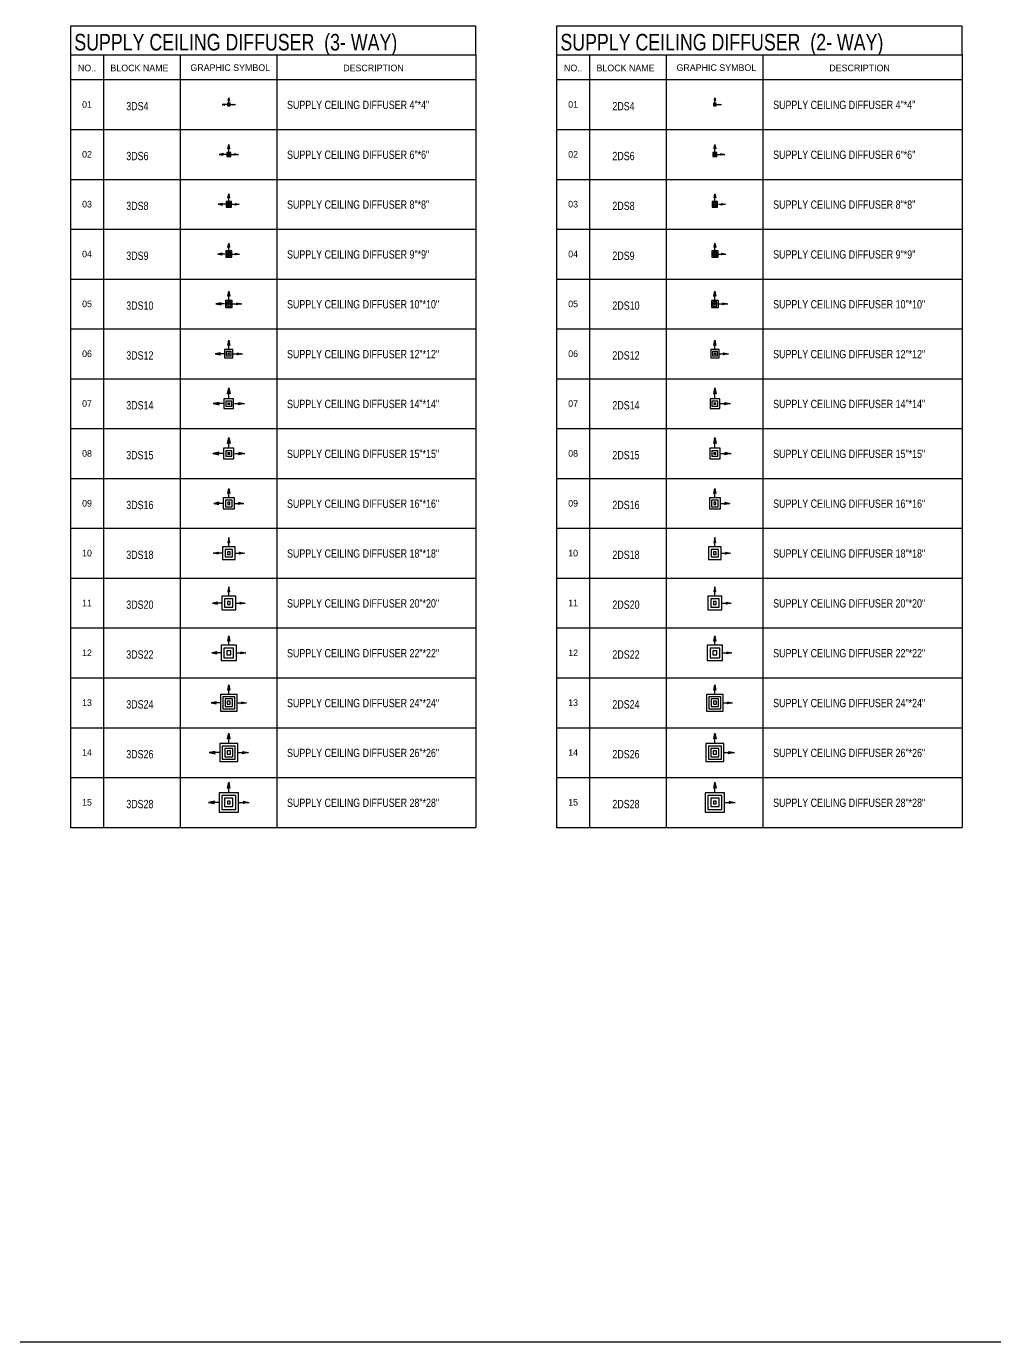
# Model space of a CAD drawing. Header units: millimetres. Extents: x -21221 to 1625077, y -149981 to 356550.
# Drawn here: x 266989 to 301959, y 212613 to 260110 of the extents above; entities that cross this region are included whole.
import ezdxf
from ezdxf.enums import TextEntityAlignment as Align

# ---------------------------------------------------------------- set-up
doc = ezdxf.new("R2010")
doc.units = ezdxf.units.MM
doc.header["$LTSCALE"] = 1000
doc.header["$MEASUREMENT"] = 0
doc.layers.get('0').update_dxf_attribs({"linetype": 'CONTINUOUS'})
doc.layers.add('11-F-A-DUCT', color=11, linetype='CONTINUOUS')
doc.layers.add('3- SUPPLY DUCT', color=3, linetype='CONTINUOUS')
doc.styles.add('STENCIL', font='stencil.shx')
doc.styles.add('style2', font='stencil.shx')

# ---------------------------------------------------------------- blocks, each defined once
blk = doc.blocks.new('3DS4')
at = {"color": 13}
for p, q in [((-144, 20), (-244, 0)), ((-75, 0), (-244, 0)), ((-244, 0), (-144, -20)), ((-144, 20), (-152, 0)), ((-144, -20), (-152, 0)), ((-20, 144), (0, 244)), ((-20, 144), (0, 152)), ((0, 75), (0, 244)), ((0, 244), (20, 144)), ((20, 144), (0, 152)), ((75, 0), (244, 0)), ((144, 20), (244, 0)), ((144, 20), (152, 0)), ((144, -20), (152, 0)), ((244, 0), (144, -20))]:
    blk.add_line(p, q, dxfattribs=at)
at = {"color": 12}
blk.add_lwpolyline([(-50, -50), (50, -50), (50, 50), (-50, 50)], close=True, dxfattribs=at)
at = {"color": 13}
for points in [[(-30, -30), (30, -30), (30, 30), (-30, 30)], [(-10, -10), (10, -10), (10, 10), (-10, 10)]]:
    blk.add_lwpolyline(points, close=True, dxfattribs=at)
for points in [[(-144, 20), (-152, 0), (-244, 0)], [(-144, -20), (-152, 0), (-244, 0)], [(-20, 144), (0, 152), (0, 244)], [(20, 144), (0, 152), (0, 244)], [(144, 20), (152, 0), (244, 0)], [(144, -20), (152, 0), (244, 0)]]:
    blk.add_solid(points, dxfattribs=at)
blk = doc.blocks.new('3DS6')
at = {"color": 13}
for p, q in [((-203.125, 30), (-353.125, 0)), ((-100, 0), (-353.125, 0)), ((-353.125, 0), (-203.125, -30)), ((-203.125, 30), (-215.625, 0)), ((-203.125, -30), (-215.625, 0)), ((-30, 203.125), (0, 353.125)), ((-30, 203.125), (0, 215.625)), ((0, 100), (0, 353.125)), ((0, 353.125), (30, 203.125)), ((30, 203.125), (0, 215.625)), ((100, 0), (353.125, 0)), ((203.125, 30), (353.125, 0)), ((203.125, 30), (215.625, 0)), ((203.125, -30), (215.625, 0)), ((353.125, 0), (203.125, -30))]:
    blk.add_line(p, q, dxfattribs=at)
at = {"color": 12}
blk.add_lwpolyline([(-75, -75), (75, -75), (75, 75), (-75, 75)], close=True, dxfattribs=at)
at = {"color": 13}
for points in [[(-45, -45), (45, -45), (45, 45), (-45, 45)], [(-15, -15), (15, -15), (15, 15), (-15, 15)]]:
    blk.add_lwpolyline(points, close=True, dxfattribs=at)
for points in [[(-203.125, 30), (-215.625, 0), (-353.125, 0)], [(-203.125, -30), (-215.625, 0), (-353.125, 0)], [(-30, 203.125), (0, 215.625), (0, 353.125)], [(30, 203.125), (0, 215.625), (0, 353.125)], [(203.125, 30), (215.625, 0), (353.125, 0)], [(203.125, -30), (215.625, 0), (353.125, 0)]]:
    blk.add_solid(points, dxfattribs=at)
blk = doc.blocks.new('3DS8')
at = {"color": 13}
for p, q in [((-228.125, 30), (-378.125, 0)), ((-125, 0), (-378.125, 0)), ((-378.125, 0), (-228.125, -30)), ((-228.125, 30), (-240.625, 0)), ((-228.125, -30), (-240.625, 0)), ((-30, 228.125), (0, 378.125)), ((-30, 228.125), (0, 240.625)), ((0, 125), (0, 378.125)), ((0, 378.125), (30, 228.125)), ((30, 228.125), (0, 240.625)), ((125, 0), (378.125, 0)), ((228.125, 30), (378.125, 0)), ((228.125, 30), (240.625, 0)), ((228.125, -30), (240.625, 0)), ((378.125, 0), (228.125, -30))]:
    blk.add_line(p, q, dxfattribs=at)
at = {"color": 12}
blk.add_lwpolyline([(-100, -100), (100, -100), (100, 100), (-100, 100)], close=True, dxfattribs=at)
at = {"color": 13}
for points in [[(-60, -60), (60, -60), (60, 60), (-60, 60)], [(-20, -20), (20, -20), (20, 20), (-20, 20)]]:
    blk.add_lwpolyline(points, close=True, dxfattribs=at)
for points in [[(-228.125, 30), (-240.625, 0), (-378.125, 0)], [(-228.125, -30), (-240.625, 0), (-378.125, 0)], [(-30, 228.125), (0, 240.625), (0, 378.125)], [(30, 228.125), (0, 240.625), (0, 378.125)], [(228.125, 30), (240.625, 0), (378.125, 0)], [(228.125, -30), (240.625, 0), (378.125, 0)]]:
    blk.add_solid(points, dxfattribs=at)
blk = doc.blocks.new('3DS9')
at = {"color": 13}
for p, q in [((-240.625, 30), (-390.625, 0)), ((-137.5, 0), (-390.625, 0)), ((-390.625, 0), (-240.625, -30)), ((-240.625, 30), (-253.125, 0)), ((-240.625, -30), (-253.125, 0)), ((-30, 240.625), (0, 390.625)), ((-30, 240.625), (0, 253.125)), ((0, 137.5), (0, 390.625)), ((0, 390.625), (30, 240.625)), ((30, 240.625), (0, 253.125)), ((137.5, 0), (390.625, 0)), ((240.625, 30), (390.625, 0)), ((240.625, 30), (253.125, 0)), ((240.625, -30), (253.125, 0)), ((390.625, 0), (240.625, -30))]:
    blk.add_line(p, q, dxfattribs=at)
at = {"color": 12}
blk.add_lwpolyline([(-112.5, -112.5), (112.5, -112.5), (112.5, 112.5), (-112.5, 112.5)], close=True, dxfattribs=at)
at = {"color": 13}
for points in [[(-67.5, -67.5), (67.5, -67.5), (67.5, 67.5), (-67.5, 67.5)], [(-22.5, -22.5), (22.5, -22.5), (22.5, 22.5), (-22.5, 22.5)]]:
    blk.add_lwpolyline(points, close=True, dxfattribs=at)
for points in [[(-240.625, 30), (-253.125, 0), (-390.625, 0)], [(-240.625, -30), (-253.125, 0), (-390.625, 0)], [(-30, 240.625), (0, 253.125), (0, 390.625)], [(30, 240.625), (0, 253.125), (0, 390.625)], [(240.625, 30), (253.125, 0), (390.625, 0)], [(240.625, -30), (253.125, 0), (390.625, 0)]]:
    blk.add_solid(points, dxfattribs=at)
blk = doc.blocks.new('3DS10')
at = {"color": 13}
for p, q in [((-278.90625, 37.5), (-466.40625, 0)), ((-150, 0), (-466.40625, 0)), ((-466.40625, 0), (-278.90625, -37.5)), ((-278.90625, 37.5), (-294.53125, 0)), ((-278.90625, -37.5), (-294.53125, 0)), ((-37.5, 278.90625), (0, 466.40625)), ((-37.5, 278.90625), (0, 294.53125)), ((0, 150), (0, 466.40625)), ((0, 466.40625), (37.5, 278.90625)), ((37.5, 278.90625), (0, 294.53125)), ((150, 0), (466.40625, 0)), ((278.90625, 37.5), (466.40625, 0)), ((278.90625, 37.5), (294.53125, 0)), ((278.90625, -37.5), (294.53125, 0)), ((466.40625, 0), (278.90625, -37.5))]:
    blk.add_line(p, q, dxfattribs=at)
at = {"color": 12}
blk.add_lwpolyline([(-125, -125), (125, -125), (125, 125), (-125, 125)], close=True, dxfattribs=at)
at = {"color": 13}
for points in [[(-75, -75), (75, -75), (75, 75), (-75, 75)], [(-25, -25), (25, -25), (25, 25), (-25, 25)]]:
    blk.add_lwpolyline(points, close=True, dxfattribs=at)
for points in [[(-278.90625, 37.5), (-294.53125, 0), (-466.40625, 0)], [(-278.90625, -37.5), (-294.53125, 0), (-466.40625, 0)], [(-37.5, 278.90625), (0, 294.53125), (0, 466.40625)], [(37.5, 278.90625), (0, 294.53125), (0, 466.40625)], [(278.90625, 37.5), (294.53125, 0), (466.40625, 0)], [(278.90625, -37.5), (294.53125, 0), (466.40625, 0)]]:
    blk.add_solid(points, dxfattribs=at)
blk = doc.blocks.new('3DS12')
at = {"color": 13}
for p, q in [((-37.5, 303.90625), (0, 491.40625)), ((0, 175), (0, 491.40625)), ((0, 491.40625), (37.5, 303.90625)), ((-303.90625, 37.5), (-491.40625, 0)), ((-175, 0), (-491.40625, 0)), ((-491.40625, 0), (-303.90625, -37.5)), ((-303.90625, 37.5), (-319.53125, 0)), ((-303.90625, -37.5), (-319.53125, 0)), ((-90, 90), (-90, -90)), ((-90, 90), (90, 90)), ((-37.5, 303.90625), (0, 319.53125)), ((-30, 30), (-30, -30)), ((-30, 30), (30, 30)), ((37.5, 303.90625), (0, 319.53125)), ((30, -30), (30, 30)), ((90, -90), (90, 90)), ((175, 0), (491.40625, 0)), ((303.90625, 37.5), (491.40625, 0)), ((303.90625, 37.5), (319.53125, 0)), ((303.90625, -37.5), (319.53125, 0)), ((491.40625, 0), (303.90625, -37.5)), ((90, -90), (-90, -90)), ((30, -30), (-30, -30))]:
    blk.add_line(p, q, dxfattribs=at)
at = {"color": 12}
blk.add_lwpolyline([(-150, -150), (150, -150), (150, 150), (-150, 150)], close=True, dxfattribs=at)
at = {"color": 13}
for points in [[(-37.5, 303.90625), (0, 319.53125), (0, 491.40625)], [(37.5, 303.90625), (0, 319.53125), (0, 491.40625)], [(-303.90625, 37.5), (-319.53125, 0), (-491.40625, 0)], [(-303.90625, -37.5), (-319.53125, 0), (-491.40625, 0)], [(303.90625, 37.5), (319.53125, 0), (491.40625, 0)], [(303.90625, -37.5), (319.53125, 0), (491.40625, 0)]]:
    blk.add_solid(points, dxfattribs=at)
blk = doc.blocks.new('3DS14')
at = {"color": 13}
for p, q in [((-44, 350), (0, 569)), ((0, 200), (0, 569)), ((0, 569), (44, 350)), ((-350, 44), (-569, 0)), ((-200, 0), (-569, 0)), ((-569, 0), (-350, -44)), ((-350, 44), (-369, 0)), ((-350, -44), (-369, 0)), ((-105, 105), (-105, -105)), ((-105, 105), (105, 105)), ((-44, 350), (0, 369)), ((-35, 35), (-35, -35)), ((-35, 35), (35, 35)), ((44, 350), (0, 369)), ((35, -35), (35, 35)), ((105, -105), (105, 105)), ((200, 0), (569, 0)), ((350, 44), (569, 0)), ((350, 44), (369, 0)), ((350, -44), (369, 0)), ((569, 0), (350, -44)), ((105, -105), (-105, -105)), ((35, -35), (-35, -35))]:
    blk.add_line(p, q, dxfattribs=at)
at = {"color": 12}
blk.add_lwpolyline([(-175, -175), (175, -175), (175, 175), (-175, 175)], close=True, dxfattribs=at)
at = {"color": 13}
for points in [[(-44, 350), (0, 369), (0, 569)], [(44, 350), (0, 369), (0, 569)], [(-350, 44), (-369, 0), (-569, 0)], [(-350, -44), (-369, 0), (-569, 0)], [(350, 44), (369, 0), (569, 0)], [(350, -44), (369, 0), (569, 0)]]:
    blk.add_solid(points, dxfattribs=at)
blk = doc.blocks.new('3DS15')
at = {"color": 13}
for p, q in [((-44, 363), (0, 582)), ((0, 213), (0, 582)), ((0, 582), (44, 363)), ((-363, 44), (-582, 0)), ((-213, 0), (-582, 0)), ((-582, 0), (-363, -44)), ((-363, 44), (-381, 0)), ((-363, -44), (-381, 0)), ((-112, 112), (-112, -112)), ((-112, 112), (112, 112)), ((-44, 363), (0, 381)), ((-37, 37), (-37, -37)), ((-37, 37), (37, 37)), ((44, 363), (0, 381)), ((37, -37), (37, 37)), ((112, -112), (112, 112)), ((363, 44), (582, 0)), ((363, 44), (381, 0)), ((112, -112), (-112, -112)), ((37, -37), (-37, -37)), ((213, 0), (582, 0)), ((363, -44), (381, 0)), ((582, 0), (363, -44))]:
    blk.add_line(p, q, dxfattribs=at)
at = {"color": 12}
blk.add_lwpolyline([(-187, -187), (187, -187), (187, 187), (-187, 187)], close=True, dxfattribs=at)
at = {"color": 13}
for points in [[(-44, 363), (0, 381), (0, 582)], [(44, 363), (0, 381), (0, 582)], [(-363, 44), (-381, 0), (-582, 0)], [(-363, -44), (-381, 0), (-582, 0)], [(363, 44), (381, 0), (582, 0)], [(363, -44), (381, 0), (582, 0)]]:
    blk.add_solid(points, dxfattribs=at)
blk = doc.blocks.new('3DS16')
at = {"color": 13}
for p, q in [((-37.5, 353.90625), (0, 541.40625)), ((0, 225), (0, 541.40625)), ((0, 541.40625), (37.5, 353.90625)), ((-353.90625, 37.5), (-541.40625, 0)), ((-225, 0), (-541.40625, 0)), ((-541.40625, 0), (-353.90625, -37.5)), ((-353.90625, 37.5), (-369.53125, 0)), ((-353.90625, -37.5), (-369.53125, 0)), ((-37.5, 353.90625), (0, 369.53125)), ((37.5, 353.90625), (0, 369.53125)), ((225, 0), (541.40625, 0)), ((353.90625, 37.5), (541.40625, 0)), ((353.90625, 37.5), (369.53125, 0)), ((353.90625, -37.5), (369.53125, 0)), ((541.40625, 0), (353.90625, -37.5))]:
    blk.add_line(p, q, dxfattribs=at)
at = {"color": 12}
blk.add_lwpolyline([(-200, -200), (200, -200), (200, 200), (-200, 200)], close=True, dxfattribs=at)
at = {"color": 13}
for points in [[(-120, -120), (120, -120), (120, 120), (-120, 120)], [(-40, -40), (40, -40), (40, 40), (-40, 40)]]:
    blk.add_lwpolyline(points, close=True, dxfattribs=at)
for points in [[(-37.5, 353.90625), (0, 369.53125), (0, 541.40625)], [(37.5, 353.90625), (0, 369.53125), (0, 541.40625)], [(-353.90625, 37.5), (-369.53125, 0), (-541.40625, 0)], [(-353.90625, -37.5), (-369.53125, 0), (-541.40625, 0)], [(353.90625, 37.5), (369.53125, 0), (541.40625, 0)], [(353.90625, -37.5), (369.53125, 0), (541.40625, 0)]]:
    blk.add_solid(points, dxfattribs=at)
blk = doc.blocks.new('3DS18')
at = {"color": 13}
for p, q in [((0, 566.40625), (-37.5, 378.90625)), ((0, 250), (0, 566.40625)), ((37.5, 378.90625), (0, 566.40625)), ((-566.40625, 0), (-378.90625, 37.5)), ((-250, 0), (-566.40625, 0)), ((-378.90625, -37.5), (-566.40625, 0)), ((-378.90625, 37.5), (-394.53125, 0)), ((-378.90625, -37.5), (-394.53125, 0)), ((-37.5, 378.90625), (0, 394.53125)), ((37.5, 378.90625), (0, 394.53125)), ((250, 0), (566.40625, 0)), ((378.90625, 37.5), (566.40625, 0)), ((378.90625, 37.5), (394.53125, 0)), ((378.90625, -37.5), (394.53125, 0)), ((566.40625, 0), (378.90625, -37.5))]:
    blk.add_line(p, q, dxfattribs=at)
at = {"color": 12}
blk.add_lwpolyline([(-225, -225), (225, -225), (225, 225), (-225, 225)], close=True, dxfattribs=at)
at = {"color": 13}
for points in [[(-135, -135), (135, -135), (135, 135), (-135, 135)], [(-45, -45), (45, -45), (45, 45), (-45, 45)]]:
    blk.add_lwpolyline(points, close=True, dxfattribs=at)
for points in [[(-37.5, 378.90625), (0, 394.53125), (0, 566.40625)], [(37.5, 378.90625), (0, 394.53125), (0, 566.40625)], [(-378.90625, 37.5), (-394.53125, 0), (-566.40625, 0)], [(-378.90625, -37.5), (-394.53125, 0), (-566.40625, 0)], [(378.90625, 37.5), (394.53125, 0), (566.40625, 0)], [(378.90625, -37.5), (394.53125, 0), (566.40625, 0)]]:
    blk.add_solid(points, dxfattribs=at)
blk = doc.blocks.new('3DS20')
at = {"color": 13}
for p, q in [((0, 591.40625), (-37.5, 403.90625)), ((0, 275), (0, 591.40625)), ((37.5, 403.90625), (0, 591.40625)), ((-403.90625, 37.5), (-591.40625, 0)), ((-275, 0), (-591.40625, 0)), ((-591.40625, 0), (-403.90625, -37.5)), ((-403.90625, 37.5), (-419.53125, 0)), ((-403.90625, -37.5), (-419.53125, 0)), ((-37.5, 403.90625), (0, 419.53125)), ((37.5, 403.90625), (0, 419.53125)), ((275, 0), (591.40625, 0)), ((403.90625, 37.5), (591.40625, 0)), ((403.90625, 37.5), (419.53125, 0)), ((403.90625, -37.5), (419.53125, 0)), ((591.40625, 0), (403.90625, -37.5))]:
    blk.add_line(p, q, dxfattribs=at)
at = {"color": 12}
blk.add_lwpolyline([(-250, -250), (250, -250), (250, 250), (-250, 250)], close=True, dxfattribs=at)
at = {"color": 13}
for points in [[(-150, -150), (150, -150), (150, 150), (-150, 150)], [(-50, -50), (50, -50), (50, 50), (-50, 50)]]:
    blk.add_lwpolyline(points, close=True, dxfattribs=at)
for points in [[(-37.5, 403.90625), (0, 419.53125), (0, 591.40625)], [(37.5, 403.90625), (0, 419.53125), (0, 591.40625)], [(-403.90625, 37.5), (-419.53125, 0), (-591.40625, 0)], [(-403.90625, -37.5), (-419.53125, 0), (-591.40625, 0)], [(403.90625, 37.5), (419.53125, 0), (591.40625, 0)], [(403.90625, -37.5), (419.53125, 0), (591.40625, 0)]]:
    blk.add_solid(points, dxfattribs=at)
blk = doc.blocks.new('3DS22')
at = {"color": 13}
for p, q in [((-37.5, 428.90625), (0, 616.40625)), ((0, 300), (0, 616.40625)), ((0, 616.40625), (37.5, 428.90625)), ((-428.90625, 37.5), (-616.40625, 0)), ((-300, 0), (-616.40625, 0)), ((-616.40625, 0), (-428.90625, -37.5)), ((-428.90625, 37.5), (-444.53125, 0)), ((-428.90625, -37.5), (-444.53125, 0)), ((-37.5, 428.90625), (0, 444.53125)), ((37.5, 428.90625), (0, 444.53125)), ((300, 0), (616.40625, 0)), ((428.90625, 37.5), (616.40625, 0)), ((428.90625, 37.5), (444.53125, 0)), ((428.90625, -37.5), (444.53125, 0)), ((616.40625, 0), (428.90625, -37.5))]:
    blk.add_line(p, q, dxfattribs=at)
at = {"color": 12}
blk.add_lwpolyline([(-275, -275), (275, -275), (275, 275), (-275, 275)], close=True, dxfattribs=at)
at = {"color": 13}
for points in [[(-175, -175), (175, -175), (175, 175), (-175, 175)], [(-75, -75), (75, -75), (75, 75), (-75, 75)]]:
    blk.add_lwpolyline(points, close=True, dxfattribs=at)
for points in [[(-37.5, 428.90625), (0, 444.53125), (0, 616.40625)], [(37.5, 428.90625), (0, 444.53125), (0, 616.40625)], [(-428.90625, 37.5), (-444.53125, 0), (-616.40625, 0)], [(-428.90625, -37.5), (-444.53125, 0), (-616.40625, 0)], [(428.90625, 37.5), (444.53125, 0), (616.40625, 0)], [(428.90625, -37.5), (444.53125, 0), (616.40625, 0)]]:
    blk.add_solid(points, dxfattribs=at)
blk = doc.blocks.new('3DS24')
at = {"color": 13}
for p, q in [((-38, 454), (0, 641)), ((0, 325), (0, 641)), ((0, 641), (37, 454)), ((-454, 37), (-641, 0)), ((-454, 37), (-470, 0)), ((-38, 454), (0, 470)), ((37, 454), (0, 470)), ((325, 0), (641, 0)), ((454, 37), (641, 0)), ((454, 37), (470, 0)), ((454, -38), (470, 0)), ((641, 0), (454, -38)), ((-325, 0), (-641, 0)), ((-641, 0), (-454, -38)), ((-454, -38), (-470, 0))]:
    blk.add_line(p, q, dxfattribs=at)
at = {"color": 12}
blk.add_lwpolyline([(-300, -300), (300, -300), (300, 300), (-300, 300)], close=True, dxfattribs=at)
at = {"color": 13}
for points in [[(-218, -218), (218, -218), (218, 218), (-218, 218)], [(-136, -136), (136, -136), (136, 136), (-136, 136)], [(-55, -55), (55, -55), (55, 55), (-55, 55)]]:
    blk.add_lwpolyline(points, close=True, dxfattribs=at)
for points in [[(-38, 454), (0, 470), (0, 641)], [(37, 454), (0, 470), (0, 641)], [(-454, 37), (-470, 0), (-641, 0)], [(454, 37), (470, 0), (641, 0)], [(454, -38), (470, 0), (641, 0)], [(-454, -38), (-470, 0), (-641, 0)]]:
    blk.add_solid(points, dxfattribs=at)
blk = doc.blocks.new('3DS26')
at = {"color": 13}
for p, q in [((-42, 495), (0, 706)), ((-42, 495), (0, 513)), ((0, 350), (0, 706)), ((0, 706), (42, 495)), ((42, 495), (0, 513)), ((-495, 42), (-706, 0)), ((-350, 0), (-706, 0)), ((-706, 0), (-495, -42)), ((-495, 42), (-513, 0)), ((-495, -42), (-513, 0)), ((350, 0), (706, 0)), ((495, 42), (706, 0)), ((495, 42), (513, 0)), ((495, -42), (513, 0)), ((706, 0), (495, -42))]:
    blk.add_line(p, q, dxfattribs=at)
at = {"color": 12}
blk.add_lwpolyline([(-325, -325), (325, -325), (325, 325), (-325, 325)], close=True, dxfattribs=at)
at = {"color": 13}
for points in [[(-236, -236), (236, -236), (236, 236), (-236, 236)], [(-148, -148), (148, -148), (148, 148), (-148, 148)], [(-59, -59), (59, -59), (59, 59), (-59, 59)]]:
    blk.add_lwpolyline(points, close=True, dxfattribs=at)
for points in [[(-42, 495), (0, 513), (0, 706)], [(42, 495), (0, 513), (0, 706)], [(-495, 42), (-513, 0), (-706, 0)], [(-495, -42), (-513, 0), (-706, 0)], [(495, 42), (513, 0), (706, 0)], [(495, -42), (513, 0), (706, 0)]]:
    blk.add_solid(points, dxfattribs=at)
blk = doc.blocks.new('3DS28')
at = {"color": 13}
for p, q in [((-42, 520), (0, 731)), ((-42, 520), (0, 538)), ((0, 375), (0, 731)), ((0, 731), (42, 520)), ((42, 520), (0, 538)), ((-520, 42), (-731, 0)), ((-520, 42), (-538, 0)), ((375, 0), (731, 0)), ((520, 42), (731, 0)), ((520, 42), (538, 0)), ((520, -42), (538, 0)), ((731, 0), (520, -42)), ((-375, 0), (-731, 0)), ((-731, 0), (-520, -42)), ((-520, -42), (-538, 0))]:
    blk.add_line(p, q, dxfattribs=at)
at = {"color": 12}
blk.add_lwpolyline([(-350, -350), (350, -350), (350, 350), (-350, 350)], close=True, dxfattribs=at)
at = {"color": 13}
for points in [[(-250, -250), (250, -250), (250, 250), (-250, 250)], [(-150, -150), (150, -150), (150, 150), (-150, 150)], [(-50, -50), (50, -50), (50, 50), (-50, 50)]]:
    blk.add_lwpolyline(points, close=True, dxfattribs=at)
for points in [[(-42, 520), (0, 538), (0, 731)], [(42, 520), (0, 538), (0, 731)], [(-520, 42), (-538, 0), (-731, 0)], [(520, 42), (538, 0), (731, 0)], [(520, -42), (538, 0), (731, 0)], [(-520, -42), (-538, 0), (-731, 0)]]:
    blk.add_solid(points, dxfattribs=at)
blk = doc.blocks.new('2DS4')
at = {"color": 13}
for p, q in [((-20, 144), (0, 244)), ((-20, 144), (0, 152)), ((0, 75), (0, 244)), ((0, 244), (20, 144)), ((20, 144), (0, 152)), ((75, 0), (244, 0)), ((144, 20), (244, 0)), ((144, 20), (152, 0)), ((144, -20), (152, 0)), ((244, 0), (144, -20))]:
    blk.add_line(p, q, dxfattribs=at)
at = {"color": 12}
blk.add_lwpolyline([(-50, -50), (50, -50), (50, 50), (-50, 50)], close=True, dxfattribs=at)
at = {"color": 13}
for points in [[(-30, -30), (30, -30), (30, 30), (-30, 30)], [(-10, -10), (10, -10), (10, 10), (-10, 10)]]:
    blk.add_lwpolyline(points, close=True, dxfattribs=at)
for points in [[(-20, 144), (0, 152), (0, 244)], [(20, 144), (0, 152), (0, 244)], [(144, 20), (152, 0), (244, 0)], [(144, -20), (152, 0), (244, 0)]]:
    blk.add_solid(points, dxfattribs=at)
blk = doc.blocks.new('2DS6')
at = {"color": 13}
for p, q in [((-30, 203.125), (0, 353.125)), ((-30, 203.125), (0, 215.625)), ((0, 100), (0, 353.125)), ((0, 353.125), (30, 203.125)), ((30, 203.125), (0, 215.625)), ((100, 0), (353.125, 0)), ((203.125, 30), (353.125, 0)), ((203.125, 30), (215.625, 0)), ((203.125, -30), (215.625, 0)), ((353.125, 0), (203.125, -30))]:
    blk.add_line(p, q, dxfattribs=at)
at = {"color": 12}
blk.add_lwpolyline([(-75, -75), (75, -75), (75, 75), (-75, 75)], close=True, dxfattribs=at)
at = {"color": 13}
for points in [[(-45, -45), (45, -45), (45, 45), (-45, 45)], [(-15, -15), (15, -15), (15, 15), (-15, 15)]]:
    blk.add_lwpolyline(points, close=True, dxfattribs=at)
for points in [[(-30, 203.125), (0, 215.625), (0, 353.125)], [(30, 203.125), (0, 215.625), (0, 353.125)], [(203.125, 30), (215.625, 0), (353.125, 0)], [(203.125, -30), (215.625, 0), (353.125, 0)]]:
    blk.add_solid(points, dxfattribs=at)
blk = doc.blocks.new('2DS8')
at = {"color": 13}
for p, q in [((-30, 228.125), (0, 378.125)), ((-30, 228.125), (0, 240.625)), ((0, 125), (0, 378.125)), ((0, 378.125), (30, 228.125)), ((30, 228.125), (0, 240.625)), ((125, 0), (378.125, 0)), ((228.125, 30), (378.125, 0)), ((228.125, 30), (240.625, 0)), ((228.125, -30), (240.625, 0)), ((378.125, 0), (228.125, -30))]:
    blk.add_line(p, q, dxfattribs=at)
at = {"color": 12}
blk.add_lwpolyline([(-100, -100), (100, -100), (100, 100), (-100, 100)], close=True, dxfattribs=at)
at = {"color": 13}
for points in [[(-60, -60), (60, -60), (60, 60), (-60, 60)], [(-20, -20), (20, -20), (20, 20), (-20, 20)]]:
    blk.add_lwpolyline(points, close=True, dxfattribs=at)
for points in [[(-30, 228.125), (0, 240.625), (0, 378.125)], [(30, 228.125), (0, 240.625), (0, 378.125)], [(228.125, 30), (240.625, 0), (378.125, 0)], [(228.125, -30), (240.625, 0), (378.125, 0)]]:
    blk.add_solid(points, dxfattribs=at)
blk = doc.blocks.new('2DS9')
at = {"color": 13}
for p, q in [((-30, 240.625), (0, 390.625)), ((-30, 240.625), (0, 253.125)), ((0, 137.5), (0, 390.625)), ((0, 390.625), (30, 240.625)), ((30, 240.625), (0, 253.125)), ((137.5, 0), (390.625, 0)), ((240.625, 30), (390.625, 0)), ((240.625, 30), (253.125, 0)), ((240.625, -30), (253.125, 0)), ((390.625, 0), (240.625, -30))]:
    blk.add_line(p, q, dxfattribs=at)
at = {"color": 12}
blk.add_lwpolyline([(-112.5, -112.5), (112.5, -112.5), (112.5, 112.5), (-112.5, 112.5)], close=True, dxfattribs=at)
at = {"color": 13}
for points in [[(-67.5, -67.5), (67.5, -67.5), (67.5, 67.5), (-67.5, 67.5)], [(-22.5, -22.5), (22.5, -22.5), (22.5, 22.5), (-22.5, 22.5)]]:
    blk.add_lwpolyline(points, close=True, dxfattribs=at)
for points in [[(-30, 240.625), (0, 253.125), (0, 390.625)], [(30, 240.625), (0, 253.125), (0, 390.625)], [(240.625, 30), (253.125, 0), (390.625, 0)], [(240.625, -30), (253.125, 0), (390.625, 0)]]:
    blk.add_solid(points, dxfattribs=at)
blk = doc.blocks.new('2DS10')
at = {"color": 13}
for p, q in [((-37.5, 278.90625), (0, 466.40625)), ((-37.5, 278.90625), (0, 294.53125)), ((0, 150), (0, 466.40625)), ((0, 466.40625), (37.5, 278.90625)), ((37.5, 278.90625), (0, 294.53125)), ((150, 0), (466.40625, 0)), ((278.90625, 37.5), (466.40625, 0)), ((278.90625, 37.5), (294.53125, 0)), ((278.90625, -37.5), (294.53125, 0)), ((466.40625, 0), (278.90625, -37.5))]:
    blk.add_line(p, q, dxfattribs=at)
at = {"color": 12}
blk.add_lwpolyline([(-125, -125), (125, -125), (125, 125), (-125, 125)], close=True, dxfattribs=at)
at = {"color": 13}
for points in [[(-75, -75), (75, -75), (75, 75), (-75, 75)], [(-25, -25), (25, -25), (25, 25), (-25, 25)]]:
    blk.add_lwpolyline(points, close=True, dxfattribs=at)
for points in [[(-37.5, 278.90625), (0, 294.53125), (0, 466.40625)], [(37.5, 278.90625), (0, 294.53125), (0, 466.40625)], [(278.90625, 37.5), (294.53125, 0), (466.40625, 0)], [(278.90625, -37.5), (294.53125, 0), (466.40625, 0)]]:
    blk.add_solid(points, dxfattribs=at)
blk = doc.blocks.new('2DS12')
at = {"color": 13}
for p, q in [((-37.5, 303.90625), (0, 491.40625)), ((0, 175), (0, 491.40625)), ((0, 491.40625), (37.5, 303.90625)), ((-90, 90), (-90, -90)), ((-90, 90), (90, 90)), ((-37.5, 303.90625), (0, 319.53125)), ((-30, 30), (-30, -30)), ((-30, 30), (30, 30)), ((37.5, 303.90625), (0, 319.53125)), ((30, -30), (30, 30)), ((90, -90), (90, 90)), ((175, 0), (491.40625, 0)), ((303.90625, 37.5), (491.40625, 0)), ((303.90625, 37.5), (319.53125, 0)), ((303.90625, -37.5), (319.53125, 0)), ((491.40625, 0), (303.90625, -37.5)), ((90, -90), (-90, -90)), ((30, -30), (-30, -30))]:
    blk.add_line(p, q, dxfattribs=at)
at = {"color": 12}
blk.add_lwpolyline([(-150, -150), (150, -150), (150, 150), (-150, 150)], close=True, dxfattribs=at)
at = {"color": 13}
for points in [[(-37.5, 303.90625), (0, 319.53125), (0, 491.40625)], [(37.5, 303.90625), (0, 319.53125), (0, 491.40625)], [(303.90625, 37.5), (319.53125, 0), (491.40625, 0)], [(303.90625, -37.5), (319.53125, 0), (491.40625, 0)]]:
    blk.add_solid(points, dxfattribs=at)
blk = doc.blocks.new('2DS14')
at = {"color": 13}
for p, q in [((-44, 350), (0, 569)), ((0, 200), (0, 569)), ((0, 569), (44, 350)), ((-105, 105), (-105, -105)), ((-105, 105), (105, 105)), ((-44, 350), (0, 369)), ((-35, 35), (-35, -35)), ((-35, 35), (35, 35)), ((44, 350), (0, 369)), ((35, -35), (35, 35)), ((105, -105), (105, 105)), ((200, 0), (569, 0)), ((350, 44), (569, 0)), ((350, 44), (369, 0)), ((350, -44), (369, 0)), ((569, 0), (350, -44)), ((105, -105), (-105, -105)), ((35, -35), (-35, -35))]:
    blk.add_line(p, q, dxfattribs=at)
at = {"color": 12}
blk.add_lwpolyline([(-175, -175), (175, -175), (175, 175), (-175, 175)], close=True, dxfattribs=at)
at = {"color": 13}
for points in [[(-44, 350), (0, 369), (0, 569)], [(44, 350), (0, 369), (0, 569)], [(350, 44), (369, 0), (569, 0)], [(350, -44), (369, 0), (569, 0)]]:
    blk.add_solid(points, dxfattribs=at)
blk = doc.blocks.new('2DS15')
at = {"color": 13}
for p, q in [((-44, 363), (0, 582)), ((0, 213), (0, 582)), ((0, 582), (44, 363)), ((-112, 112), (-112, -112)), ((-112, 112), (112, 112)), ((-44, 363), (0, 381)), ((-37, 37), (-37, -37)), ((-37, 37), (37, 37)), ((44, 363), (0, 381)), ((37, -37), (37, 37)), ((112, -112), (112, 112)), ((363, 44), (582, 0)), ((363, 44), (381, 0)), ((112, -112), (-112, -112)), ((37, -37), (-37, -37)), ((213, 0), (582, 0)), ((363, -44), (381, 0)), ((582, 0), (363, -44))]:
    blk.add_line(p, q, dxfattribs=at)
at = {"color": 12}
blk.add_lwpolyline([(-187, -187), (187, -187), (187, 187), (-187, 187)], close=True, dxfattribs=at)
at = {"color": 13}
for points in [[(-44, 363), (0, 381), (0, 582)], [(44, 363), (0, 381), (0, 582)], [(363, 44), (381, 0), (582, 0)], [(363, -44), (381, 0), (582, 0)]]:
    blk.add_solid(points, dxfattribs=at)
blk = doc.blocks.new('2DS16')
at = {"color": 13}
for p, q in [((-37.5, 353.90625), (0, 541.40625)), ((0, 225), (0, 541.40625)), ((0, 541.40625), (37.5, 353.90625)), ((-37.5, 353.90625), (0, 369.53125)), ((37.5, 353.90625), (0, 369.53125)), ((225, 0), (541.40625, 0)), ((353.90625, 37.5), (541.40625, 0)), ((353.90625, 37.5), (369.53125, 0)), ((353.90625, -37.5), (369.53125, 0)), ((541.40625, 0), (353.90625, -37.5))]:
    blk.add_line(p, q, dxfattribs=at)
at = {"color": 12}
blk.add_lwpolyline([(-200, -200), (200, -200), (200, 200), (-200, 200)], close=True, dxfattribs=at)
at = {"color": 13}
for points in [[(-120, -120), (120, -120), (120, 120), (-120, 120)], [(-40, -40), (40, -40), (40, 40), (-40, 40)]]:
    blk.add_lwpolyline(points, close=True, dxfattribs=at)
for points in [[(-37.5, 353.90625), (0, 369.53125), (0, 541.40625)], [(37.5, 353.90625), (0, 369.53125), (0, 541.40625)], [(353.90625, 37.5), (369.53125, 0), (541.40625, 0)], [(353.90625, -37.5), (369.53125, 0), (541.40625, 0)]]:
    blk.add_solid(points, dxfattribs=at)
blk = doc.blocks.new('2DS18')
at = {"color": 13}
for p, q in [((0, 566.40625), (-37.5, 378.90625)), ((0, 250), (0, 566.40625)), ((37.5, 378.90625), (0, 566.40625)), ((-37.5, 378.90625), (0, 394.53125)), ((37.5, 378.90625), (0, 394.53125)), ((250, 0), (566.40625, 0)), ((378.90625, 37.5), (566.40625, 0)), ((378.90625, 37.5), (394.53125, 0)), ((378.90625, -37.5), (394.53125, 0)), ((566.40625, 0), (378.90625, -37.5))]:
    blk.add_line(p, q, dxfattribs=at)
at = {"color": 12}
blk.add_lwpolyline([(-225, -225), (225, -225), (225, 225), (-225, 225)], close=True, dxfattribs=at)
at = {"color": 13}
for points in [[(-135, -135), (135, -135), (135, 135), (-135, 135)], [(-45, -45), (45, -45), (45, 45), (-45, 45)]]:
    blk.add_lwpolyline(points, close=True, dxfattribs=at)
for points in [[(-37.5, 378.90625), (0, 394.53125), (0, 566.40625)], [(37.5, 378.90625), (0, 394.53125), (0, 566.40625)], [(378.90625, 37.5), (394.53125, 0), (566.40625, 0)], [(378.90625, -37.5), (394.53125, 0), (566.40625, 0)]]:
    blk.add_solid(points, dxfattribs=at)
blk = doc.blocks.new('2DS20')
at = {"color": 13}
for p, q in [((0, 591.40625), (-37.5, 403.90625)), ((0, 275), (0, 591.40625)), ((37.5, 403.90625), (0, 591.40625)), ((-37.5, 403.90625), (0, 419.53125)), ((37.5, 403.90625), (0, 419.53125)), ((275, 0), (591.40625, 0)), ((403.90625, 37.5), (591.40625, 0)), ((403.90625, 37.5), (419.53125, 0)), ((403.90625, -37.5), (419.53125, 0)), ((591.40625, 0), (403.90625, -37.5))]:
    blk.add_line(p, q, dxfattribs=at)
at = {"color": 12}
blk.add_lwpolyline([(-250, -250), (250, -250), (250, 250), (-250, 250)], close=True, dxfattribs=at)
at = {"color": 13}
for points in [[(-150, -150), (150, -150), (150, 150), (-150, 150)], [(-50, -50), (50, -50), (50, 50), (-50, 50)]]:
    blk.add_lwpolyline(points, close=True, dxfattribs=at)
for points in [[(-37.5, 403.90625), (0, 419.53125), (0, 591.40625)], [(37.5, 403.90625), (0, 419.53125), (0, 591.40625)], [(403.90625, 37.5), (419.53125, 0), (591.40625, 0)], [(403.90625, -37.5), (419.53125, 0), (591.40625, 0)]]:
    blk.add_solid(points, dxfattribs=at)
blk = doc.blocks.new('2DS22')
at = {"color": 13}
for p, q in [((-37.5, 428.90625), (0, 616.40625)), ((0, 300), (0, 616.40625)), ((0, 616.40625), (37.5, 428.90625)), ((-37.5, 428.90625), (0, 444.53125)), ((37.5, 428.90625), (0, 444.53125)), ((300, 0), (616.40625, 0)), ((428.90625, 37.5), (616.40625, 0)), ((428.90625, 37.5), (444.53125, 0)), ((428.90625, -37.5), (444.53125, 0)), ((616.40625, 0), (428.90625, -37.5))]:
    blk.add_line(p, q, dxfattribs=at)
at = {"color": 12}
blk.add_lwpolyline([(-275, -275), (275, -275), (275, 275), (-275, 275)], close=True, dxfattribs=at)
at = {"color": 13}
for points in [[(-175, -175), (175, -175), (175, 175), (-175, 175)], [(-75, -75), (75, -75), (75, 75), (-75, 75)]]:
    blk.add_lwpolyline(points, close=True, dxfattribs=at)
for points in [[(-37.5, 428.90625), (0, 444.53125), (0, 616.40625)], [(37.5, 428.90625), (0, 444.53125), (0, 616.40625)], [(428.90625, 37.5), (444.53125, 0), (616.40625, 0)], [(428.90625, -37.5), (444.53125, 0), (616.40625, 0)]]:
    blk.add_solid(points, dxfattribs=at)
blk = doc.blocks.new('2DS24')
at = {"color": 13}
for p, q in [((-38, 454), (0, 641)), ((0, 325), (0, 641)), ((0, 641), (38, 454)), ((-38, 454), (0, 470)), ((38, 454), (0, 470)), ((325, 0), (641, 0)), ((454, 38), (641, 0)), ((454, 38), (470, 0)), ((454, -38), (470, 0)), ((641, 0), (454, -38))]:
    blk.add_line(p, q, dxfattribs=at)
at = {"color": 12}
blk.add_lwpolyline([(-300, -300), (300, -300), (300, 300), (-300, 300)], close=True, dxfattribs=at)
at = {"color": 13}
for points in [[(-218, -218), (218, -218), (218, 218), (-218, 218)], [(-136, -136), (136, -136), (136, 136), (-136, 136)], [(-55, -55), (55, -55), (55, 55), (-55, 55)]]:
    blk.add_lwpolyline(points, close=True, dxfattribs=at)
for points in [[(-38, 454), (0, 470), (0, 641)], [(38, 454), (0, 470), (0, 641)], [(454, 38), (470, 0), (641, 0)], [(454, -38), (470, 0), (641, 0)]]:
    blk.add_solid(points, dxfattribs=at)
blk = doc.blocks.new('2DS26')
at = {"color": 13}
for p, q in [((-42, 495), (0, 706)), ((-42, 495), (0, 513)), ((0, 350), (0, 706)), ((0, 706), (42, 495)), ((42, 495), (0, 513)), ((350, 0), (706, 0)), ((495, 42), (706, 0)), ((495, 42), (513, 0)), ((495, -42), (513, 0)), ((706, 0), (495, -42))]:
    blk.add_line(p, q, dxfattribs=at)
at = {"color": 12}
blk.add_lwpolyline([(-325, -325), (325, -325), (325, 325), (-325, 325)], close=True, dxfattribs=at)
at = {"color": 13}
for points in [[(-236, -236), (236, -236), (236, 236), (-236, 236)], [(-148, -148), (148, -148), (148, 148), (-148, 148)], [(-59, -59), (59, -59), (59, 59), (-59, 59)]]:
    blk.add_lwpolyline(points, close=True, dxfattribs=at)
for points in [[(-42, 495), (0, 513), (0, 706)], [(42, 495), (0, 513), (0, 706)], [(495, 42), (513, 0), (706, 0)], [(495, -42), (513, 0), (706, 0)]]:
    blk.add_solid(points, dxfattribs=at)
blk = doc.blocks.new('2DS28')
at = {"color": 13}
for p, q in [((-42, 520), (0, 731)), ((-42, 520), (0, 538)), ((0, 375), (0, 731)), ((0, 731), (42, 520)), ((42, 520), (0, 538)), ((375, 0), (731, 0)), ((520, 42), (731, 0)), ((520, 42), (538, 0)), ((520, -42), (538, 0)), ((731, 0), (520, -42))]:
    blk.add_line(p, q, dxfattribs=at)
at = {"color": 12}
blk.add_lwpolyline([(-350, -350), (350, -350), (350, 350), (-350, 350)], close=True, dxfattribs=at)
at = {"color": 13}
for points in [[(-250, -250), (250, -250), (250, 250), (-250, 250)], [(-150, -150), (150, -150), (150, 150), (-150, 150)], [(-50, -50), (50, -50), (50, 50), (-50, 50)]]:
    blk.add_lwpolyline(points, close=True, dxfattribs=at)
for points in [[(-42, 520), (0, 538), (0, 731)], [(42, 520), (0, 538), (0, 731)], [(520, 42), (538, 0), (731, 0)], [(520, -42), (538, 0), (731, 0)]]:
    blk.add_solid(points, dxfattribs=at)

msp = doc.modelspace()

# ---------------------------------------------------------------- linework, layer by layer
at = {"layer": '11-F-A-DUCT'}
msp.add_line((232020.1, 212612.7), (477765.4, 212612.7), dxfattribs=at)
at = {"layer": '3- SUPPLY DUCT'}
for p, q in [((268580.2, 259079.4), (268580.2, 231184.7)), ((268580.2, 259079.4), (283226.1, 259079.4)), ((269775.6, 259079.4), (269775.6, 231184.7)), ((272554.6, 231184.7), (272554.6, 259079.4)), ((276048.4, 231184.7), (276048.4, 259079.4)), ((283226.1, 259079.4), (283226.1, 231184.7)), ((286133.5, 259079.4), (286133.5, 231184.7)), ((286133.5, 259079.4), (300779.3, 259079.4)), ((287328.8, 259079.4), (287328.8, 231184.7)), ((290107.8, 231184.7), (290107.8, 259079.4)), ((293601.7, 231184.7), (293601.7, 259079.4)), ((300779.3, 259079.4), (300779.3, 231184.7)), ((268580.2, 258184.7), (283226.1, 258184.7)), ((286133.5, 258184.7), (300779.3, 258184.7)), ((268580.2, 256384.7), (283226.1, 256384.7)), ((286133.5, 256384.7), (300779.3, 256384.7)), ((268580.2, 254584.7), (283226.1, 254584.7)), ((286133.5, 254584.7), (300779.3, 254584.7)), ((268580.2, 252784.7), (283226.1, 252784.7)), ((286133.5, 252784.7), (300779.3, 252784.7)), ((268580.2, 250984.7), (283226.1, 250984.7)), ((286133.5, 250984.7), (300779.3, 250984.7)), ((268580.2, 249184.7), (283226.1, 249184.7)), ((286133.5, 249184.7), (300779.3, 249184.7)), ((268580.2, 247384.7), (283226.1, 247384.7)), ((286133.5, 247384.7), (300779.3, 247384.7)), ((268580.2, 245584.7), (283226.1, 245584.7)), ((286133.5, 245584.7), (300779.3, 245584.7)), ((268580.2, 243784.7), (283226.1, 243784.7)), ((286133.5, 243784.7), (300779.3, 243784.7)), ((268580.2, 241984.7), (283226.1, 241984.7)), ((286133.5, 241984.7), (300779.3, 241984.7)), ((268580.2, 240184.7), (283226.1, 240184.7)), ((286133.5, 240184.7), (300779.3, 240184.7)), ((268580.2, 238384.7), (283226.1, 238384.7)), ((286133.5, 238384.7), (300779.3, 238384.7)), ((268580.2, 236584.7), (283226.1, 236584.7)), ((286133.5, 236584.7), (300779.3, 236584.7)), ((268580.2, 234784.7), (283226.1, 234784.7)), ((286133.5, 234784.7), (300779.3, 234784.7)), ((268580.2, 232984.7), (283226.1, 232984.7)), ((286133.5, 232984.7), (300779.3, 232984.7)), ((268580.2, 231184.7), (283226.1, 231184.7)), ((286133.5, 231184.7), (300779.3, 231184.7))]:
    msp.add_line(p, q, dxfattribs=at)
for points in [[(268580.2, 259079.4), (283226.1, 259079.4), (283226.1, 260110.5), (268580.2, 260110.5)], [(286133.5, 259079.4), (300779.3, 259079.4), (300779.3, 260110.5), (286133.5, 260110.5)]]:
    msp.add_lwpolyline(points, close=True, dxfattribs=at)

# ---------------------------------------------------------------- block references
for name, p in [('3DS4', (274301.5, 257284.7)), ('2DS4', (291854.8, 257284.7)), ('3DS6', (274301.5, 255484.7)), ('2DS6', (291854.8, 255484.7)), ('3DS8', (274301.5, 253684.7)), ('2DS8', (291854.8, 253684.7)), ('3DS9', (274301.5, 251884.7)), ('2DS9', (291854.8, 251884.7)), ('3DS10', (274301.5, 250084.7)), ('2DS10', (291854.8, 250084.7)), ('3DS12', (274301.5, 248284.7)), ('2DS12', (291854.8, 248284.7)), ('3DS14', (274301.5, 246484.7)), ('2DS14', (291854.8, 246484.7)), ('3DS15', (274301.5, 244684.7)), ('2DS15', (291854.8, 244684.7)), ('3DS16', (274301.5, 242884.7)), ('2DS16', (291854.8, 242884.7)), ('3DS18', (274301.5, 241084.7)), ('2DS18', (291854.8, 241084.7)), ('3DS20', (274301.5, 239284.7)), ('2DS20', (291854.8, 239284.7)), ('3DS22', (274301.5, 237484.7)), ('2DS22', (291854.8, 237484.7)), ('3DS24', (274301.5, 235684.7)), ('2DS24', (291854.8, 235684.7)), ('3DS26', (274301.5, 233884.7)), ('2DS26', (291854.8, 233884.7)), ('3DS28', (274301.5, 232084.7)), ('2DS28', (291854.8, 232084.7))]:
    msp.add_blockref(name, p, dxfattribs=at)

# ---------------------------------------------------------------- texts
at = {"layer": '3- SUPPLY DUCT', "lineweight": 35, "style": 'STENCIL', "width": 0.8}
for s, p in [('SUPPLY CEILING DIFFUSER  (3- WAY)', (268722.6, 259237.1)), ('SUPPLY CEILING DIFFUSER  (2- WAY)', (286275.9, 259237.1))]:
    msp.add_text(s, height=600, dxfattribs=at).set_placement(p)
at = {"layer": '3- SUPPLY DUCT', "lineweight": 35, "style": 'STENCIL'}
for s, height, p in [('NO..', 239.06, (269181.1, 258606.3)), ('BLOCK NAME', 239.06, (271075.3, 258606.3)), ('GRAPHIC SYMBOL', 239.062, (274354.5, 258617)), ('DESCRIPTION', 239.062, (279526.1, 258606.3)), ('NO..', 239.06, (286734.3, 258606.3)), ('BLOCK NAME', 239.06, (288628.5, 258606.3)), ('GRAPHIC SYMBOL', 239.062, (291907.8, 258617)), ('DESCRIPTION', 239.062, (297079.4, 258606.3))]:
    msp.add_text(s, height=height, dxfattribs=at).set_placement(p, align=Align.MIDDLE)
at = {"layer": '3- SUPPLY DUCT', "color": 4, "style": 'STENCIL'}
for s, p in [('01', (269181.1, 257288)), ('01', (286734.3, 257288)), ('02', (269181.1, 255488)), ('02', (286734.3, 255488)), ('03', (269181.1, 253688)), ('03', (286734.3, 253688)), ('04', (269181.1, 251888)), ('04', (286734.3, 251888)), ('05', (269181.1, 250088)), ('05', (286734.3, 250088)), ('06', (269181.1, 248288)), ('06', (286734.3, 248288)), ('07', (269181.1, 246488)), ('07', (286734.3, 246488)), ('08', (269181.1, 244688)), ('08', (286734.3, 244688)), ('09', (269181.1, 242888)), ('09', (286734.3, 242888)), ('10', (269181.1, 241088)), ('10', (286734.3, 241088)), ('11', (269181.1, 239288)), ('11', (286734.3, 239288)), ('12', (269181.1, 237488)), ('12', (286734.3, 237488)), ('13', (269181.1, 235688)), ('13', (286734.3, 235688)), ('14', (269181.1, 233888)), ('14', (286734.3, 233888)), ('15', (269181.1, 232088)), ('15', (286734.3, 232088))]:
    msp.add_text(s, height=239.06, dxfattribs=at).set_placement(p, align=Align.MIDDLE)
at = {"layer": '3- SUPPLY DUCT', "color": 4, "style": 'style2', "width": 0.8}
for s, p in [('3DS4', (270599.4, 257076.6)), ('SUPPLY CEILING DIFFUSER 4"*4"', (276404.7, 257123.3)), ('2DS4', (288152.7, 257076.6)), ('SUPPLY CEILING DIFFUSER 4"*4"', (293957.9, 257123.3)), ('3DS6', (270599.4, 255276.6)), ('SUPPLY CEILING DIFFUSER 6"*6" ', (276404.7, 255323.3)), ('2DS6', (288152.7, 255276.6)), ('SUPPLY CEILING DIFFUSER 6"*6" ', (293957.9, 255323.3)), ('3DS8', (270599.4, 253476.6)), ('SUPPLY CEILING DIFFUSER 8"*8"', (276404.7, 253523.3)), ('2DS8', (288152.7, 253476.6)), ('SUPPLY CEILING DIFFUSER 8"*8"', (293957.9, 253523.3)), ('3DS9', (270599.4, 251676.6)), ('SUPPLY CEILING DIFFUSER 9"*9"', (276404.7, 251723.3)), ('2DS9', (288152.7, 251676.6)), ('SUPPLY CEILING DIFFUSER 9"*9"', (293957.9, 251723.3)), ('3DS10', (270599.4, 249876.6)), ('SUPPLY CEILING DIFFUSER 10"*10"', (276404.7, 249923.3)), ('2DS10', (288152.7, 249876.6)), ('SUPPLY CEILING DIFFUSER 10"*10"', (293957.9, 249923.3)), ('SUPPLY CEILING DIFFUSER 12"*12"', (276404.7, 248123.3)), ('SUPPLY CEILING DIFFUSER 12"*12"', (293957.9, 248123.3)), ('3DS12', (270599.4, 248076.6)), ('2DS12', (288152.7, 248076.6)), ('3DS14', (270599.4, 246276.6)), ('SUPPLY CEILING DIFFUSER 14"*14"', (276404.7, 246323.3)), ('2DS14', (288152.7, 246276.6)), ('SUPPLY CEILING DIFFUSER 14"*14"', (293957.9, 246323.3)), ('3DS15', (270599.4, 244476.6)), ('SUPPLY CEILING DIFFUSER 15"*15"', (276404.7, 244523.3)), ('2DS15', (288152.7, 244476.6)), ('SUPPLY CEILING DIFFUSER 15"*15"', (293957.9, 244523.3)), ('3DS16', (270599.4, 242676.6)), ('SUPPLY CEILING DIFFUSER 16"*16"', (276404.7, 242723.3)), ('2DS16', (288152.7, 242676.6)), ('SUPPLY CEILING DIFFUSER 16"*16"', (293957.9, 242723.3)), ('3DS18', (270599.4, 240876.6)), ('SUPPLY CEILING DIFFUSER 18"*18"', (276404.7, 240923.3)), ('2DS18', (288152.7, 240876.6)), ('SUPPLY CEILING DIFFUSER 18"*18"', (293957.9, 240923.3)), ('SUPPLY CEILING DIFFUSER 20"*20"', (276404.7, 239123.3)), ('SUPPLY CEILING DIFFUSER 20"*20"', (293957.9, 239123.3)), ('3DS20', (270599.4, 239076.6)), ('2DS20', (288152.7, 239076.6)), ('3DS22', (270599.4, 237276.6)), ('SUPPLY CEILING DIFFUSER 22"*22"', (276404.7, 237323.3)), ('2DS22', (288152.7, 237276.6)), ('SUPPLY CEILING DIFFUSER 22"*22"', (293957.9, 237323.3)), ('3DS24', (270599.4, 235476.6)), ('SUPPLY CEILING DIFFUSER 24"*24"', (276404.7, 235523.3)), ('2DS24', (288152.7, 235476.6)), ('SUPPLY CEILING DIFFUSER 24"*24"', (293957.9, 235523.3)), ('3DS26', (270599.4, 233676.6)), ('SUPPLY CEILING DIFFUSER 26"*26"', (276404.7, 233723.3)), ('2DS26', (288152.7, 233676.6)), ('SUPPLY CEILING DIFFUSER 26"*26"', (293957.9, 233723.3)), ('3DS28', (270599.4, 231876.6)), ('SUPPLY CEILING DIFFUSER 28"*28"', (276404.7, 231923.3)), ('2DS28', (288152.7, 231876.6)), ('SUPPLY CEILING DIFFUSER 28"*28"', (293957.9, 231923.3))]:
    msp.add_text(s, height=300, dxfattribs=at).set_placement(p)

doc.saveas('drawing.dxf')
